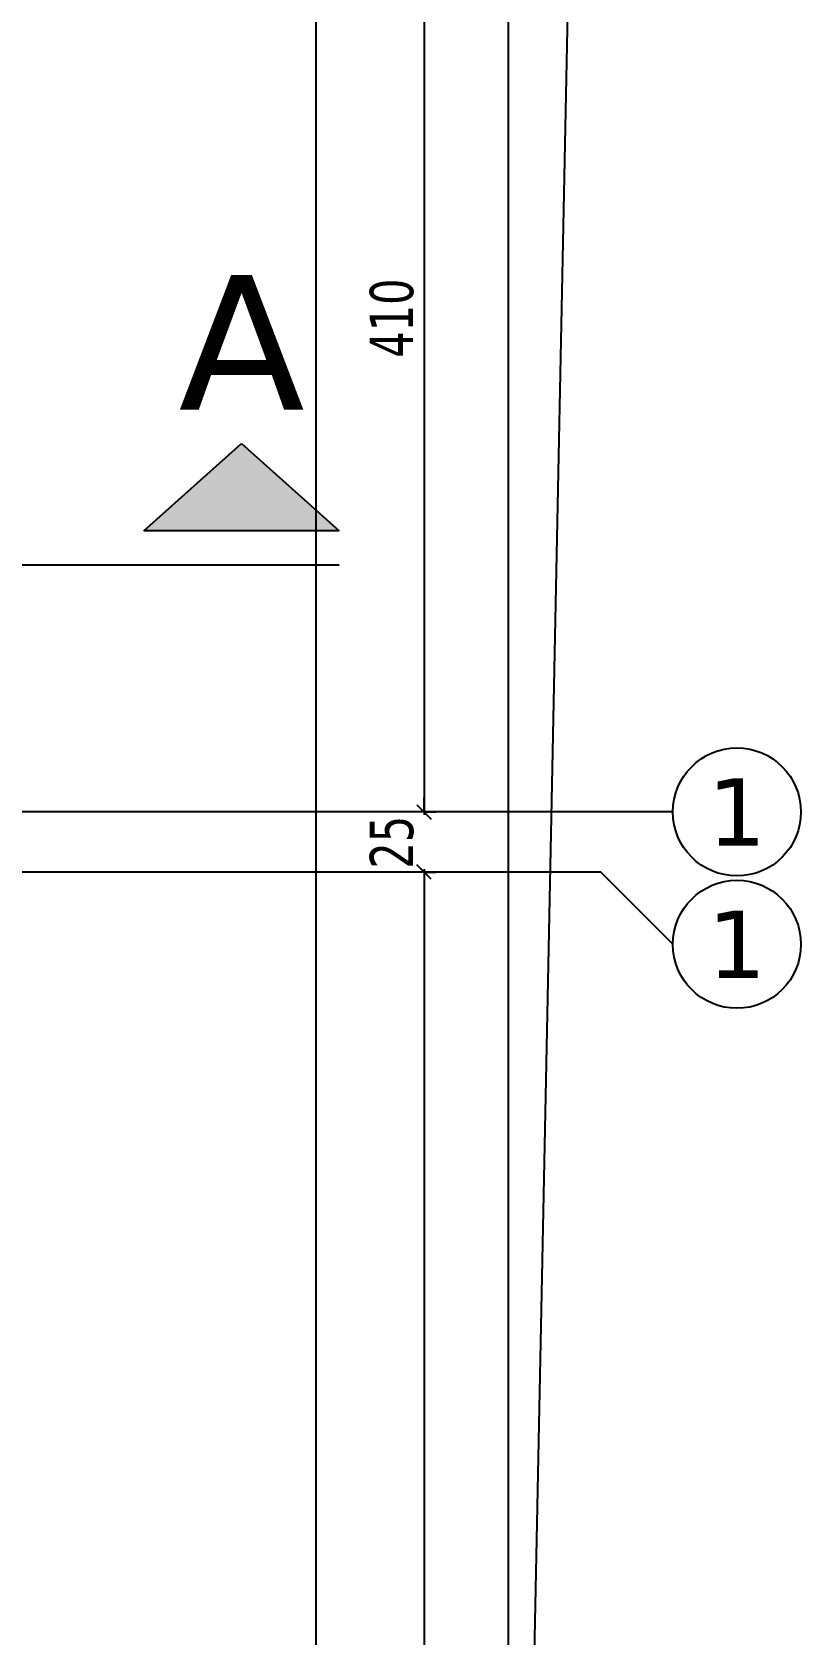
# Model space of a CAD drawing. Header units: millimetres. Extents: x 43168.9 to 43194.6, y -25545.1 to -25543.4.
# Drawn here: x 43169.9603 to 43170.0242, y -25544.6173 to -25544.4841 of the extents above; entities that cross this region are included whole.
import ezdxf
from ezdxf.enums import TextEntityAlignment as Align

# ---------------------------------------------------------------- set-up
doc = ezdxf.new("R2010")
doc.units = ezdxf.units.MM
doc.header["$LTSCALE"] = 200
doc.linetypes.add('DASHDOT', pattern=[1, 0.5, -0.25, 0, -0.25])
doc.linetypes.add('DASHDOT2', pattern=[0.5, 0.25, -0.125, 0, -0.125])
for name, color, linetype in [('aks_sgh', 5, 'DASHDOT2'), ('arsasiniri_sgh', 10, 'Continuous'), ('olcuaks_sgh', 41, 'Continuous')]:
    doc.layers.add(name, color=color, linetype=linetype)
doc.styles.add('dim', font='VERDANA.TTF', dxfattribs={"width": 0.7})
doc.styles.add('text1', font='VERDANA.TTF')

msp = doc.modelspace()

# ---------------------------------------------------------------- hatches: boundary and pattern name
msp.add_hatch(color=256).paths.add_polyline_path([(43169.98583, -25544.52557), (43169.96959, -25544.52557), (43169.97771, -25544.51829)])

# ---------------------------------------------------------------- linework, layer by layer
for p, q in [((43169.96959, -25544.52557), (43169.97771, -25544.51829)), ((43169.97771, -25544.51829), (43169.98583, -25544.52557)), ((43169.98583, -25544.52557), (43169.96959, -25544.52557)), ((43170.01356, -25544.54892), (43169.99088, -25544.54892)), ((43170.01356, -25544.55992), (43170.01356, -25544.55992))]:
    msp.add_line(p, q)
at = {"linetype": 'DASHDOT'}
msp.add_line((43169.86213, -25544.52837), (43169.98583, -25544.52837), dxfattribs=at)
at = {"color": 0, "linetype": 'ByBlock', "lineweight": -2}
for p, q in [((43169.99228, -25544.54832), (43169.99348, -25544.54952)), ((43169.99228, -25544.54832), (43169.99348, -25544.54952)), ((43169.99348, -25544.55452), (43169.99228, -25544.55332)), ((43169.99348, -25544.55452), (43169.99228, -25544.55332))]:
    msp.add_line(p, q, dxfattribs=at)
at = {"linetype": 'Continuous'}
for centre in [(43170.01888, -25544.54892), (43170.01888, -25544.55992)]:
    msp.add_circle(centre, 0.00532, dxfattribs=at)
at = {"layer": 'aks_sgh'}
for p, q in [((43169.98388, -25543.74092), (43169.98388, -25544.78992)), ((43169.99088, -25544.54892), (43169.01488, -25544.54892)), ((43169.99088, -25544.55392), (43169.01488, -25544.55392)), ((43170.00756, -25544.55392), (43169.99088, -25544.55392)), ((43170.01356, -25544.55992), (43170.00756, -25544.55392))]:
    msp.add_line(p, q, dxfattribs=at)
at = {"layer": 'arsasiniri_sgh', "color": 14}
msp.add_line((43170.00855, -25544.29934), (43169.99697, -25544.86636), dxfattribs=at)
at = {"layer": 'olcuaks_sgh'}
for p, q in [((43169.99988, -25543.83767), (43169.99988, -25544.76892)), ((43169.99288, -25544.46667), (43169.99288, -25544.54917)), ((43169.99288, -25544.54892), (43169.99288, -25544.54772)), ((43169.99288, -25544.54892), (43169.99388, -25544.54892)), ((43169.99288, -25544.54892), (43169.99388, -25544.54892)), ((43169.99288, -25544.55367), (43169.99288, -25544.76606)), ((43169.99288, -25544.55392), (43169.99388, -25544.55392)), ((43169.99288, -25544.55392), (43169.99388, -25544.55392)), ((43169.99288, -25544.55392), (43169.99288, -25544.55512))]:
    msp.add_line(p, q, dxfattribs=at)

# ---------------------------------------------------------------- texts
at = {"linetype": 'Continuous', "style": 'text1', "text_generation_flag": 4}
msp.add_attdef('A', text='A', height=0.0112, rotation=180, dxfattribs=at).set_placement((43169.97771, -25544.50989), align=Align.MIDDLE)
at = {"linetype": 'Continuous', "style": 'text1'}
for p in [(43170.01888, -25544.54892), (43170.01888, -25544.55992)]:
    msp.add_attdef('1', text='', height=0.0056, dxfattribs=at).set_placement(p, align=Align.MIDDLE)
at = {"layer": 'olcuaks_sgh', "color": 2, "style": 'dim', "width": 0.7}
for s, p in [('410', (43169.99197, -25544.51118)), ('25', (43169.99197, -25544.55364))]:
    msp.add_text(s, height=0.0036, rotation=90, dxfattribs=at).set_placement(p)

doc.saveas('drawing.dxf')
